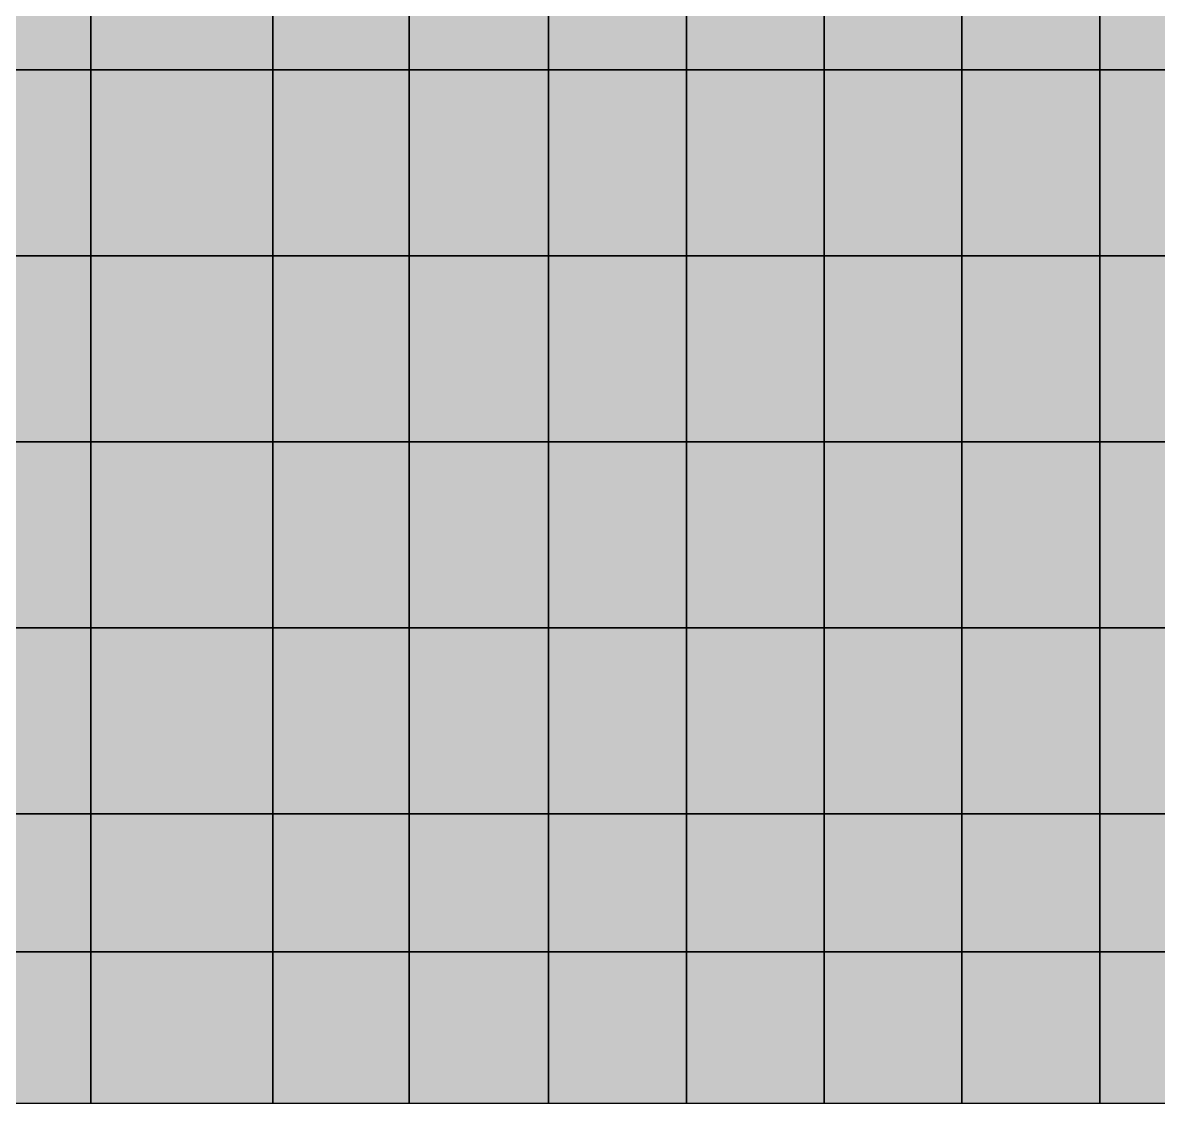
# Model space of a CAD drawing. Header units: inches. Extents: x -100 to 147, y -140 to 41.
# Drawn here: x 0.5 to 8.74, y -41.4 to -33.56 of the extents above; entities that cross this region are included whole.
import ezdxf

# ---------------------------------------------------------------- set-up
doc = ezdxf.new("R2010")
doc.units = ezdxf.units.IN
doc.header["$MEASUREMENT"] = 0
for name, color, linetype in [('Contour 1-01', 7, 'Continuous'), ('Contour 1-02', 7, 'Continuous'), ('Contour 1-03', 7, 'Continuous'), ('Contour 1-04', 7, 'Continuous'), ('Contour 1-05', 7, 'Continuous'), ('Contour 1-06', 7, 'Continuous'), ('Contour 1-07', 7, 'Continuous'), ('Contour 1-08', 7, 'Continuous'), ('Contour 1-09', 7, 'Continuous'), ('Contour 1-10', 7, 'Continuous'), ('Mesh-Ag1', 7, 'Continuous'), ('Mesh-Dc1', 7, 'Continuous'), ('Mesh-Dg1', 7, 'Continuous'), ('Mesh-Ds1', 7, 'Continuous'), ('Undeformed Mesh-Ag1', 7, 'Continuous'), ('Undeformed Mesh-Dc1', 7, 'Continuous'), ('Undeformed Mesh-Dg1', 7, 'Continuous'), ('Undeformed Mesh-Ds1', 7, 'Continuous')]:
    doc.layers.add(name, color=color, linetype=linetype)

msp = doc.modelspace()

# ---------------------------------------------------------------- linework, layer by layer
at = {"color": 7, "true_color": 0xffffff, "transparency": 33554687}
for points in [[(0, -33.9), (0.99, -33.9), (0.99, -33.1)], [(0, -33.9), (0.99, -33.1), (0, -33.1)], [(0.99, -33.9), (2.311025, -33.9), (2.311025, -33.1)], [(0.99, -33.9), (2.311025, -33.1), (0.99, -33.1)], [(2.311025, -33.9), (3.3, -33.9), (3.3, -33.1)], [(2.311025, -33.9), (3.3, -33.1), (2.311025, -33.1)], [(3.3, -33.9), (4.311025, -33.9), (4.311025, -33.1)], [(3.3, -33.9), (4.311025, -33.1), (3.3, -33.1)], [(4.311025, -33.9), (5.311025, -33.9), (5.311025, -33.1)], [(4.311025, -33.9), (5.311025, -33.1), (4.311025, -33.1)], [(5.311025, -33.9), (6.311025, -33.9), (6.311025, -33.1)], [(5.311025, -33.9), (6.311025, -33.1), (5.311025, -33.1)], [(6.311025, -33.9), (7.311025, -33.9), (7.311025, -33.1)], [(6.311025, -33.9), (7.311025, -33.1), (6.311025, -33.1)], [(7.311025, -33.9), (8.311025, -33.9), (8.311025, -33.1)], [(7.311025, -33.9), (8.311025, -33.1), (7.311025, -33.1)], [(8.311025, -33.9), (9.311025, -33.9), (9.311025, -33.1)], [(8.311025, -33.9), (9.311025, -33.1), (8.311025, -33.1)], [(0, -35.25), (0.99, -35.25), (0.99, -33.9)], [(0, -35.25), (0.99, -33.9), (0, -33.9)], [(0.99, -33.9), (0.99, -35.25), (2.311025, -35.25)], [(0.99, -33.9), (2.311025, -35.25), (2.311025, -33.9)], [(2.311025, -35.25), (3.3, -35.25), (3.3, -33.9)], [(2.311025, -35.25), (3.3, -33.9), (2.311025, -33.9)], [(3.3, -33.9), (3.3, -35.25), (4.311025, -35.25)], [(3.3, -33.9), (4.311025, -35.25), (4.311025, -33.9)], [(4.311025, -33.9), (4.311025, -35.25), (5.311025, -35.25)], [(4.311025, -33.9), (5.311025, -35.25), (5.311025, -33.9)], [(5.311025, -33.9), (5.311025, -35.25), (6.311025, -35.25)], [(5.311025, -33.9), (6.311025, -35.25), (6.311025, -33.9)], [(6.311025, -33.9), (6.311025, -35.25), (7.311025, -35.25)], [(6.311025, -33.9), (7.311025, -35.25), (7.311025, -33.9)], [(7.311025, -35.25), (8.311025, -35.25), (8.311025, -33.9)], [(7.311025, -35.25), (8.311025, -33.9), (7.311025, -33.9)], [(8.311025, -35.25), (9.311025, -35.25), (9.311025, -33.9)], [(8.311025, -35.25), (9.311025, -33.9), (8.311025, -33.9)], [(0, -36.6), (0.99, -36.6), (0.99, -35.25)], [(0, -36.6), (0.99, -35.25), (0, -35.25)], [(0.99, -35.25), (0.99, -36.6), (2.311025, -36.6)], [(0.99, -35.25), (2.311025, -36.6), (2.311025, -35.25)], [(2.311025, -36.6), (3.3, -36.6), (3.3, -35.25)], [(2.311025, -36.6), (3.3, -35.25), (2.311025, -35.25)], [(3.3, -36.6), (4.311025, -36.6), (4.311025, -35.25)], [(3.3, -36.6), (4.311025, -35.25), (3.3, -35.25)], [(4.311025, -36.6), (5.311025, -36.6), (5.311025, -35.25)], [(4.311025, -36.6), (5.311025, -35.25), (4.311025, -35.25)], [(5.311025, -35.25), (5.311025, -36.6), (6.311025, -36.6)], [(5.311025, -35.25), (6.311025, -36.6), (6.311025, -35.25)], [(6.311025, -35.25), (6.311025, -36.6), (7.311025, -36.6)], [(6.311025, -35.25), (7.311025, -36.6), (7.311025, -35.25)], [(7.311025, -36.6), (8.311025, -36.6), (8.311025, -35.25)], [(7.311025, -36.6), (8.311025, -35.25), (7.311025, -35.25)], [(8.311025, -36.6), (9.311025, -36.6), (9.311025, -35.25)], [(8.311025, -36.6), (9.311025, -35.25), (8.311025, -35.25)], [(0, -37.95), (0.99, -37.95), (0.99, -36.6)], [(0, -37.95), (0.99, -36.6), (0, -36.6)], [(0.99, -36.6), (0.99, -37.95), (2.311025, -37.95)], [(0.99, -36.6), (2.311025, -37.95), (2.311025, -36.6)], [(2.311025, -37.95), (3.3, -37.95), (3.3, -36.6)], [(2.311025, -37.95), (3.3, -36.6), (2.311025, -36.6)], [(3.3, -37.95), (4.311025, -37.95), (4.311025, -36.6)], [(3.3, -37.95), (4.311025, -36.6), (3.3, -36.6)], [(4.311025, -36.6), (4.311025, -37.95), (5.311025, -37.95)], [(4.311025, -36.6), (5.311025, -37.95), (5.311025, -36.6)], [(5.311025, -36.6), (5.311025, -37.95), (6.311025, -37.95)], [(5.311025, -36.6), (6.311025, -37.95), (6.311025, -36.6)], [(6.311025, -36.6), (6.311025, -37.95), (7.311025, -37.95)], [(6.311025, -36.6), (7.311025, -37.95), (7.311025, -36.6)], [(7.311025, -37.95), (8.311025, -37.95), (8.311025, -36.6)], [(7.311025, -37.95), (8.311025, -36.6), (7.311025, -36.6)], [(8.311025, -37.95), (9.311025, -37.95), (9.311025, -36.6)], [(8.311025, -37.95), (9.311025, -36.6), (8.311025, -36.6)], [(0.99, -37.95), (0, -37.95), (0, -39.3)], [(0.99, -37.95), (0, -39.3), (0.99, -39.3)], [(0.99, -39.3), (2.311025, -39.3), (2.311025, -37.95)], [(0.99, -39.3), (2.311025, -37.95), (0.99, -37.95)], [(3.3, -37.95), (2.311025, -37.95), (2.311025, -39.3)], [(3.3, -37.95), (2.311025, -39.3), (3.3, -39.3)], [(3.3, -39.3), (4.311025, -39.3), (4.311025, -37.95)], [(3.3, -39.3), (4.311025, -37.95), (3.3, -37.95)], [(5.311025, -37.95), (4.311025, -37.95), (4.311025, -39.3)], [(5.311025, -37.95), (4.311025, -39.3), (5.311025, -39.3)], [(5.311025, -37.95), (5.311025, -39.3), (6.311025, -39.3)], [(5.311025, -37.95), (6.311025, -39.3), (6.311025, -37.95)], [(6.311025, -37.95), (6.311025, -39.3), (7.311025, -39.3)], [(6.311025, -37.95), (7.311025, -39.3), (7.311025, -37.95)], [(8.311025, -37.95), (7.311025, -37.95), (7.311025, -39.3)], [(8.311025, -37.95), (7.311025, -39.3), (8.311025, -39.3)], [(9.311025, -37.95), (8.311025, -37.95), (8.311025, -39.3)], [(9.311025, -37.95), (8.311025, -39.3), (9.311025, -39.3)], [(0, -40.3), (0.99, -40.3), (0.99, -39.3)], [(0, -40.3), (0.99, -39.3), (0, -39.3)], [(2.311025, -39.3), (0.99, -39.3), (0.99, -40.3)], [(2.311025, -39.3), (0.99, -40.3), (2.311025, -40.3)], [(2.311025, -40.3), (3.3, -40.3), (3.3, -39.3)], [(2.311025, -40.3), (3.3, -39.3), (2.311025, -39.3)], [(4.311025, -39.3), (3.3, -39.3), (3.3, -40.3)], [(4.311025, -39.3), (3.3, -40.3), (4.311025, -40.3)], [(4.311025, -40.3), (5.311025, -40.3), (5.311025, -39.3)], [(4.311025, -40.3), (5.311025, -39.3), (4.311025, -39.3)], [(5.311025, -40.3), (6.311025, -40.3), (6.311025, -39.3)], [(5.311025, -40.3), (6.311025, -39.3), (5.311025, -39.3)], [(6.311025, -40.3), (7.311025, -40.3), (7.311025, -39.3)], [(6.311025, -40.3), (7.311025, -39.3), (6.311025, -39.3)], [(7.311025, -40.3), (8.311025, -40.3), (8.311025, -39.3)], [(7.311025, -40.3), (8.311025, -39.3), (7.311025, -39.3)], [(8.311025, -40.3), (9.311025, -40.3), (9.311025, -39.3)], [(8.311025, -40.3), (9.311025, -39.3), (8.311025, -39.3)], [(0.99, -40.3), (0, -40.3), (0, -41.4)], [(0.99, -40.3), (0, -41.4), (0.99, -41.4)], [(2.311025, -40.3), (0.99, -40.3), (0.99, -41.4)], [(2.311025, -40.3), (0.99, -41.4), (2.311025, -41.4)], [(3.3, -40.3), (2.311025, -40.3), (2.311025, -41.4)], [(3.3, -40.3), (2.311025, -41.4), (3.3, -41.4)], [(4.311025, -40.3), (3.3, -40.3), (3.3, -41.4)], [(4.311025, -40.3), (3.3, -41.4), (4.311025, -41.4)], [(5.311025, -40.3), (4.311025, -40.3), (4.311025, -41.4)], [(5.311025, -40.3), (4.311025, -41.4), (5.311025, -41.4)], [(6.311025, -40.3), (5.311025, -40.3), (5.311025, -41.4)], [(6.311025, -40.3), (5.311025, -41.4), (6.311025, -41.4)], [(7.311025, -40.3), (6.311025, -40.3), (6.311025, -41.4)], [(7.311025, -40.3), (6.311025, -41.4), (7.311025, -41.4)], [(8.311025, -40.3), (7.311025, -40.3), (7.311025, -41.4)], [(8.311025, -40.3), (7.311025, -41.4), (8.311025, -41.4)], [(9.311025, -40.3), (8.311025, -40.3), (8.311025, -41.4)], [(9.311025, -40.3), (8.311025, -41.4), (9.311025, -41.4)]]:
    msp.add_solid(points, dxfattribs=at)
at = {"layer": 'Contour 1-01', "color": 5, "true_color": 0x0000ff}
for points in [[(0, -35.25), (0.99, -35.25), (0.99, -33.9)], [(0, -35.25), (0.99, -33.9), (0, -33.9)], [(0.99, -33.9), (0.99, -35.25), (2.311025, -35.25)], [(0.99, -33.9), (2.311025, -35.25), (2.311025, -33.9)], [(0, -36.6), (0.99, -36.6), (0.99, -35.25)], [(0, -36.6), (0.99, -35.25), (0, -35.25)], [(0.99, -35.25), (0.99, -36.6), (2.311025, -36.6)], [(0.99, -35.25), (2.311025, -36.6), (2.311025, -35.25)], [(2.311025, -36.6), (3.3, -36.6), (3.3, -35.25)], [(2.311025, -36.6), (3.3, -35.25), (2.311025, -35.25)], [(3.3, -36.6), (4.311025, -36.6), (4.311025, -35.25)], [(3.3, -36.6), (4.311025, -35.25), (3.3, -35.25)], [(4.311025, -36.6), (5.311025, -36.6), (5.311025, -35.25)], [(4.311025, -36.6), (5.311025, -35.25), (4.311025, -35.25)], [(5.311025, -35.25), (5.311025, -36.6), (6.311025, -36.6)], [(5.311025, -35.25), (6.311025, -36.6), (6.311025, -35.25)], [(0, -37.95), (0.99, -37.95), (0.99, -36.6)], [(0, -37.95), (0.99, -36.6), (0, -36.6)], [(0.99, -36.6), (0.99, -37.95), (2.311025, -37.95)], [(0.99, -36.6), (2.311025, -37.95), (2.311025, -36.6)]]:
    msp.add_solid(points, dxfattribs=at)
at = {"layer": 'Contour 1-02', "color": 150, "true_color": 0x0071ff}
for points in [[(8.311025, -33.9), (9.311025, -33.9), (9.311025, -33.1)], [(8.311025, -33.9), (9.311025, -33.1), (8.311025, -33.1)], [(2.311025, -35.25), (3.3, -35.25), (3.3, -33.9)], [(2.311025, -35.25), (3.3, -33.9), (2.311025, -33.9)], [(3.3, -33.9), (3.3, -35.25), (4.311025, -35.25)], [(3.3, -33.9), (4.311025, -35.25), (4.311025, -33.9)], [(4.311025, -33.9), (4.311025, -35.25), (5.311025, -35.25)], [(4.311025, -33.9), (5.311025, -35.25), (5.311025, -33.9)], [(5.311025, -33.9), (5.311025, -35.25), (6.311025, -35.25)], [(5.311025, -33.9), (6.311025, -35.25), (6.311025, -33.9)], [(6.311025, -33.9), (6.311025, -35.25), (7.311025, -35.25)], [(6.311025, -33.9), (7.311025, -35.25), (7.311025, -33.9)], [(7.311025, -35.25), (8.311025, -35.25), (8.311025, -33.9)], [(7.311025, -35.25), (8.311025, -33.9), (7.311025, -33.9)], [(8.311025, -35.25), (9.311025, -35.25), (9.311025, -33.9)], [(8.311025, -35.25), (9.311025, -33.9), (8.311025, -33.9)], [(6.311025, -35.25), (6.311025, -36.6), (7.311025, -36.6)], [(6.311025, -35.25), (7.311025, -36.6), (7.311025, -35.25)], [(7.311025, -36.6), (8.311025, -36.6), (8.311025, -35.25)], [(7.311025, -36.6), (8.311025, -35.25), (7.311025, -35.25)], [(8.311025, -36.6), (9.311025, -36.6), (9.311025, -35.25)], [(8.311025, -36.6), (9.311025, -35.25), (8.311025, -35.25)], [(2.311025, -37.95), (3.3, -37.95), (3.3, -36.6)], [(2.311025, -37.95), (3.3, -36.6), (2.311025, -36.6)], [(3.3, -37.95), (4.311025, -37.95), (4.311025, -36.6)], [(3.3, -37.95), (4.311025, -36.6), (3.3, -36.6)], [(4.311025, -36.6), (4.311025, -37.95), (5.311025, -37.95)], [(4.311025, -36.6), (5.311025, -37.95), (5.311025, -36.6)]]:
    msp.add_solid(points, dxfattribs=at)
at = {"layer": 'Contour 1-03', "color": 4, "true_color": 0x00e2ff}
for points in [[(5.311025, -33.9), (6.311025, -33.9), (6.311025, -33.1)], [(5.311025, -33.9), (6.311025, -33.1), (5.311025, -33.1)], [(6.311025, -33.9), (7.311025, -33.9), (7.311025, -33.1)], [(6.311025, -33.9), (7.311025, -33.1), (6.311025, -33.1)], [(7.311025, -33.9), (8.311025, -33.9), (8.311025, -33.1)], [(7.311025, -33.9), (8.311025, -33.1), (7.311025, -33.1)], [(5.311025, -36.6), (5.311025, -37.95), (6.311025, -37.95)], [(5.311025, -36.6), (6.311025, -37.95), (6.311025, -36.6)], [(6.311025, -36.6), (6.311025, -37.95), (7.311025, -37.95)], [(6.311025, -36.6), (7.311025, -37.95), (7.311025, -36.6)], [(0.99, -37.95), (0, -37.95), (0, -39.3)], [(0.99, -37.95), (0, -39.3), (0.99, -39.3)]]:
    msp.add_solid(points, dxfattribs=at)
at = {"layer": 'Contour 1-04', "color": 120, "true_color": 0x00ffaa}
for points in [[(3.3, -33.9), (4.311025, -33.9), (4.311025, -33.1)], [(3.3, -33.9), (4.311025, -33.1), (3.3, -33.1)], [(4.311025, -33.9), (5.311025, -33.9), (5.311025, -33.1)], [(4.311025, -33.9), (5.311025, -33.1), (4.311025, -33.1)], [(7.311025, -37.95), (8.311025, -37.95), (8.311025, -36.6)], [(7.311025, -37.95), (8.311025, -36.6), (7.311025, -36.6)], [(8.311025, -37.95), (9.311025, -37.95), (9.311025, -36.6)], [(8.311025, -37.95), (9.311025, -36.6), (8.311025, -36.6)], [(0.99, -39.3), (2.311025, -39.3), (2.311025, -37.95)], [(0.99, -39.3), (2.311025, -37.95), (0.99, -37.95)]]:
    msp.add_solid(points, dxfattribs=at)
at = {"layer": 'Contour 1-05', "color": 100, "true_color": 0x00ff38}
for points in [[(0.99, -33.9), (2.311025, -33.9), (2.311025, -33.1)], [(0.99, -33.9), (2.311025, -33.1), (0.99, -33.1)], [(2.311025, -33.9), (3.3, -33.9), (3.3, -33.1)], [(2.311025, -33.9), (3.3, -33.1), (2.311025, -33.1)], [(3.3, -37.95), (2.311025, -37.95), (2.311025, -39.3)], [(3.3, -37.95), (2.311025, -39.3), (3.3, -39.3)], [(8.311025, -40.3), (9.311025, -40.3), (9.311025, -39.3)], [(8.311025, -40.3), (9.311025, -39.3), (8.311025, -39.3)], [(8.311025, -40.3), (7.311025, -40.3), (7.311025, -41.4)], [(8.311025, -40.3), (7.311025, -41.4), (8.311025, -41.4)], [(9.311025, -40.3), (8.311025, -40.3), (8.311025, -41.4)], [(9.311025, -40.3), (8.311025, -41.4), (9.311025, -41.4)]]:
    msp.add_solid(points, dxfattribs=at)
at = {"layer": 'Contour 1-06', "color": 80, "true_color": 0x38ff00}
for points in [[(0, -33.9), (0.99, -33.9), (0.99, -33.1)], [(0, -33.9), (0.99, -33.1), (0, -33.1)], [(3.3, -39.3), (4.311025, -39.3), (4.311025, -37.95)], [(3.3, -39.3), (4.311025, -37.95), (3.3, -37.95)], [(5.311025, -37.95), (4.311025, -37.95), (4.311025, -39.3)], [(5.311025, -37.95), (4.311025, -39.3), (5.311025, -39.3)], [(5.311025, -37.95), (5.311025, -39.3), (6.311025, -39.3)], [(5.311025, -37.95), (6.311025, -39.3), (6.311025, -37.95)], [(6.311025, -37.95), (6.311025, -39.3), (7.311025, -39.3)], [(6.311025, -37.95), (7.311025, -39.3), (7.311025, -37.95)], [(8.311025, -37.95), (7.311025, -37.95), (7.311025, -39.3)], [(8.311025, -37.95), (7.311025, -39.3), (8.311025, -39.3)], [(9.311025, -37.95), (8.311025, -37.95), (8.311025, -39.3)], [(9.311025, -37.95), (8.311025, -39.3), (9.311025, -39.3)], [(6.311025, -40.3), (7.311025, -40.3), (7.311025, -39.3)], [(6.311025, -40.3), (7.311025, -39.3), (6.311025, -39.3)], [(7.311025, -40.3), (8.311025, -40.3), (8.311025, -39.3)], [(7.311025, -40.3), (8.311025, -39.3), (7.311025, -39.3)], [(7.311025, -40.3), (6.311025, -40.3), (6.311025, -41.4)], [(7.311025, -40.3), (6.311025, -41.4), (7.311025, -41.4)]]:
    msp.add_solid(points, dxfattribs=at)
at = {"layer": 'Contour 1-07', "color": 60, "true_color": 0xa9ff00}
for points in [[(5.311025, -40.3), (6.311025, -40.3), (6.311025, -39.3)], [(5.311025, -40.3), (6.311025, -39.3), (5.311025, -39.3)], [(5.311025, -40.3), (4.311025, -40.3), (4.311025, -41.4)], [(5.311025, -40.3), (4.311025, -41.4), (5.311025, -41.4)], [(6.311025, -40.3), (5.311025, -40.3), (5.311025, -41.4)], [(6.311025, -40.3), (5.311025, -41.4), (6.311025, -41.4)]]:
    msp.add_solid(points, dxfattribs=at)
at = {"layer": 'Contour 1-08', "color": 2, "true_color": 0xffe200}
for points in [[(4.311025, -40.3), (5.311025, -40.3), (5.311025, -39.3)], [(4.311025, -40.3), (5.311025, -39.3), (4.311025, -39.3)], [(4.311025, -40.3), (3.3, -40.3), (3.3, -41.4)], [(4.311025, -40.3), (3.3, -41.4), (4.311025, -41.4)]]:
    msp.add_solid(points, dxfattribs=at)
at = {"layer": 'Contour 1-09', "color": 30, "true_color": 0xff7100}
for points in [[(4.311025, -39.3), (3.3, -39.3), (3.3, -40.3)], [(4.311025, -39.3), (3.3, -40.3), (4.311025, -40.3)], [(3.3, -40.3), (2.311025, -40.3), (2.311025, -41.4)], [(3.3, -40.3), (2.311025, -41.4), (3.3, -41.4)]]:
    msp.add_solid(points, dxfattribs=at)
at = {"layer": 'Contour 1-10', "color": 1, "true_color": 0xff0000}
for points in [[(0, -40.3), (0.99, -40.3), (0.99, -39.3)], [(0, -40.3), (0.99, -39.3), (0, -39.3)], [(2.311025, -39.3), (0.99, -39.3), (0.99, -40.3)], [(2.311025, -39.3), (0.99, -40.3), (2.311025, -40.3)], [(2.311025, -40.3), (3.3, -40.3), (3.3, -39.3)], [(2.311025, -40.3), (3.3, -39.3), (2.311025, -39.3)], [(0.99, -40.3), (0, -40.3), (0, -41.4)], [(0.99, -40.3), (0, -41.4), (0.99, -41.4)], [(2.311025, -40.3), (0.99, -40.3), (0.99, -41.4)], [(2.311025, -40.3), (0.99, -41.4), (2.311025, -41.4)]]:
    msp.add_solid(points, dxfattribs=at)
at = {"layer": 'Mesh-Ag1', "color": 18, "true_color": 0x000000, "transparency": 33554559}
for p, q in [((0.99, -33.9), (0.99, -33.1)), ((0.99, -33.1), (0.99, -33.9)), ((2.311025, -33.9), (2.311025, -33.1)), ((2.311025, -33.1), (2.311025, -33.9)), ((3.3, -33.9), (3.3, -33.1)), ((3.3, -33.1), (3.3, -33.9)), ((4.311025, -33.9), (4.311025, -33.1)), ((4.311025, -33.1), (4.311025, -33.9)), ((5.311025, -33.9), (5.311025, -33.1)), ((5.311025, -33.1), (5.311025, -33.9)), ((6.311025, -33.9), (6.311025, -33.1)), ((6.311025, -33.1), (6.311025, -33.9)), ((7.311025, -33.9), (7.311025, -33.1)), ((7.311025, -33.1), (7.311025, -33.9)), ((8.311025, -33.9), (8.311025, -33.1)), ((8.311025, -33.1), (8.311025, -33.9)), ((0, -33.9), (0.99, -33.9)), ((0.99, -33.9), (2.311025, -33.9)), ((2.311025, -33.9), (3.3, -33.9)), ((3.3, -33.9), (4.311025, -33.9)), ((4.311025, -33.9), (5.311025, -33.9)), ((5.311025, -33.9), (6.311025, -33.9)), ((6.311025, -33.9), (7.311025, -33.9)), ((7.311025, -33.9), (8.311025, -33.9)), ((8.311025, -33.9), (9.311025, -33.9))]:
    msp.add_line(p, q, dxfattribs=at)
at = {"layer": 'Mesh-Dc1', "color": 18, "true_color": 0x000000, "transparency": 33554559}
for p, q in [((0.99, -33.9), (0, -33.9)), ((0.99, -35.25), (0.99, -33.9)), ((0.99, -33.9), (0.99, -35.25)), ((2.311025, -33.9), (0.99, -33.9)), ((2.311025, -35.25), (2.311025, -33.9)), ((3.3, -33.9), (2.311025, -33.9)), ((2.311025, -33.9), (2.311025, -35.25)), ((3.3, -35.25), (3.3, -33.9)), ((3.3, -33.9), (3.3, -35.25)), ((4.311025, -33.9), (3.3, -33.9)), ((4.311025, -35.25), (4.311025, -33.9)), ((4.311025, -33.9), (4.311025, -35.25)), ((5.311025, -33.9), (4.311025, -33.9)), ((5.311025, -35.25), (5.311025, -33.9)), ((5.311025, -33.9), (5.311025, -35.25)), ((6.311025, -33.9), (5.311025, -33.9)), ((6.311025, -35.25), (6.311025, -33.9)), ((6.311025, -33.9), (6.311025, -35.25)), ((7.311025, -33.9), (6.311025, -33.9)), ((7.311025, -35.25), (7.311025, -33.9)), ((8.311025, -33.9), (7.311025, -33.9)), ((7.311025, -33.9), (7.311025, -35.25)), ((8.311025, -35.25), (8.311025, -33.9)), ((9.311025, -33.9), (8.311025, -33.9)), ((8.311025, -33.9), (8.311025, -35.25)), ((0.99, -35.25), (0, -35.25)), ((0, -35.25), (0.99, -35.25)), ((0.99, -36.6), (0.99, -35.25)), ((0.99, -35.25), (0.99, -36.6)), ((2.311025, -35.25), (0.99, -35.25)), ((0.99, -35.25), (2.311025, -35.25)), ((2.311025, -36.6), (2.311025, -35.25)), ((3.3, -35.25), (2.311025, -35.25)), ((2.311025, -35.25), (2.311025, -36.6)), ((2.311025, -35.25), (3.3, -35.25)), ((3.3, -36.6), (3.3, -35.25)), ((4.311025, -35.25), (3.3, -35.25)), ((3.3, -35.25), (3.3, -36.6)), ((3.3, -35.25), (4.311025, -35.25)), ((4.311025, -36.6), (4.311025, -35.25)), ((5.311025, -35.25), (4.311025, -35.25)), ((4.311025, -35.25), (4.311025, -36.6)), ((4.311025, -35.25), (5.311025, -35.25)), ((5.311025, -36.6), (5.311025, -35.25)), ((5.311025, -35.25), (5.311025, -36.6)), ((6.311025, -35.25), (5.311025, -35.25)), ((5.311025, -35.25), (6.311025, -35.25)), ((6.311025, -36.6), (6.311025, -35.25)), ((6.311025, -35.25), (6.311025, -36.6)), ((7.311025, -35.25), (6.311025, -35.25)), ((6.311025, -35.25), (7.311025, -35.25)), ((7.311025, -36.6), (7.311025, -35.25)), ((7.311025, -35.25), (8.311025, -35.25)), ((8.311025, -35.25), (7.311025, -35.25)), ((7.311025, -35.25), (7.311025, -36.6)), ((8.311025, -36.6), (8.311025, -35.25)), ((9.311025, -35.25), (8.311025, -35.25)), ((8.311025, -35.25), (8.311025, -36.6)), ((8.311025, -35.25), (9.311025, -35.25)), ((0.99, -36.6), (0, -36.6)), ((0, -36.6), (0.99, -36.6)), ((0.99, -37.95), (0.99, -36.6)), ((0.99, -36.6), (0.99, -37.95)), ((2.311025, -36.6), (0.99, -36.6)), ((0.99, -36.6), (2.311025, -36.6)), ((2.311025, -37.95), (2.311025, -36.6)), ((3.3, -36.6), (2.311025, -36.6)), ((2.311025, -36.6), (2.311025, -37.95)), ((2.311025, -36.6), (3.3, -36.6)), ((3.3, -37.95), (3.3, -36.6)), ((3.3, -36.6), (4.311025, -36.6)), ((4.311025, -36.6), (3.3, -36.6)), ((3.3, -36.6), (3.3, -37.95)), ((4.311025, -37.95), (4.311025, -36.6)), ((4.311025, -36.6), (4.311025, -37.95)), ((5.311025, -36.6), (4.311025, -36.6)), ((4.311025, -36.6), (5.311025, -36.6)), ((5.311025, -37.95), (5.311025, -36.6)), ((5.311025, -36.6), (5.311025, -37.95)), ((6.311025, -36.6), (5.311025, -36.6)), ((5.311025, -36.6), (6.311025, -36.6)), ((6.311025, -37.95), (6.311025, -36.6)), ((6.311025, -36.6), (6.311025, -37.95)), ((7.311025, -36.6), (6.311025, -36.6)), ((6.311025, -36.6), (7.311025, -36.6)), ((7.311025, -37.95), (7.311025, -36.6)), ((8.311025, -36.6), (7.311025, -36.6)), ((7.311025, -36.6), (7.311025, -37.95)), ((7.311025, -36.6), (8.311025, -36.6)), ((8.311025, -37.95), (8.311025, -36.6)), ((9.311025, -36.6), (8.311025, -36.6)), ((8.311025, -36.6), (8.311025, -37.95)), ((8.311025, -36.6), (9.311025, -36.6)), ((0.99, -37.95), (0, -37.95)), ((0, -37.95), (0.99, -37.95)), ((0.99, -39.3), (0.99, -37.95)), ((2.311025, -37.95), (0.99, -37.95)), ((0.99, -37.95), (0.99, -39.3)), ((0.99, -37.95), (2.311025, -37.95)), ((2.311025, -39.3), (2.311025, -37.95)), ((3.3, -37.95), (2.311025, -37.95)), ((2.311025, -37.95), (2.311025, -39.3)), ((2.311025, -37.95), (3.3, -37.95)), ((3.3, -39.3), (3.3, -37.95)), ((4.311025, -37.95), (3.3, -37.95)), ((3.3, -37.95), (3.3, -39.3)), ((3.3, -37.95), (4.311025, -37.95)), ((4.311025, -39.3), (4.311025, -37.95)), ((5.311025, -37.95), (4.311025, -37.95)), ((4.311025, -37.95), (4.311025, -39.3)), ((4.311025, -37.95), (5.311025, -37.95)), ((5.311025, -39.3), (5.311025, -37.95)), ((5.311025, -37.95), (5.311025, -39.3)), ((6.311025, -37.95), (5.311025, -37.95)), ((5.311025, -37.95), (6.311025, -37.95)), ((6.311025, -39.3), (6.311025, -37.95)), ((6.311025, -37.95), (6.311025, -39.3)), ((7.311025, -37.95), (6.311025, -37.95)), ((6.311025, -37.95), (7.311025, -37.95)), ((7.311025, -39.3), (7.311025, -37.95)), ((8.311025, -37.95), (7.311025, -37.95)), ((7.311025, -37.95), (7.311025, -39.3)), ((7.311025, -37.95), (8.311025, -37.95)), ((8.311025, -39.3), (8.311025, -37.95)), ((9.311025, -37.95), (8.311025, -37.95)), ((8.311025, -37.95), (8.311025, -39.3)), ((8.311025, -37.95), (9.311025, -37.95)), ((0, -39.3), (0.99, -39.3)), ((0.99, -39.3), (2.311025, -39.3)), ((2.311025, -39.3), (3.3, -39.3)), ((3.3, -39.3), (4.311025, -39.3)), ((4.311025, -39.3), (5.311025, -39.3)), ((5.311025, -39.3), (6.311025, -39.3)), ((6.311025, -39.3), (7.311025, -39.3)), ((7.311025, -39.3), (8.311025, -39.3)), ((8.311025, -39.3), (9.311025, -39.3))]:
    msp.add_line(p, q, dxfattribs=at)
at = {"layer": 'Mesh-Dg1', "color": 18, "true_color": 0x000000, "transparency": 33554559}
for p, q in [((0.99, -40.3), (0, -40.3)), ((0.99, -41.4), (0.99, -40.3)), ((2.311025, -40.3), (0.99, -40.3)), ((0.99, -40.3), (0.99, -41.4)), ((2.311025, -41.4), (2.311025, -40.3)), ((3.3, -40.3), (2.311025, -40.3)), ((2.311025, -40.3), (2.311025, -41.4)), ((3.3, -41.4), (3.3, -40.3)), ((4.311025, -40.3), (3.3, -40.3)), ((3.3, -40.3), (3.3, -41.4)), ((4.311025, -41.4), (4.311025, -40.3)), ((5.311025, -40.3), (4.311025, -40.3)), ((4.311025, -40.3), (4.311025, -41.4)), ((5.311025, -41.4), (5.311025, -40.3)), ((6.311025, -40.3), (5.311025, -40.3)), ((5.311025, -40.3), (5.311025, -41.4)), ((6.311025, -41.4), (6.311025, -40.3)), ((7.311025, -40.3), (6.311025, -40.3)), ((6.311025, -40.3), (6.311025, -41.4)), ((7.311025, -41.4), (7.311025, -40.3)), ((8.311025, -40.3), (7.311025, -40.3)), ((7.311025, -40.3), (7.311025, -41.4)), ((8.311025, -41.4), (8.311025, -40.3)), ((9.311025, -40.3), (8.311025, -40.3)), ((8.311025, -40.3), (8.311025, -41.4)), ((0, -41.4), (0.99, -41.4)), ((0.99, -41.4), (2.311025, -41.4)), ((2.311025, -41.4), (3.3, -41.4)), ((3.3, -41.4), (4.311025, -41.4)), ((4.311025, -41.4), (5.311025, -41.4)), ((5.311025, -41.4), (6.311025, -41.4)), ((6.311025, -41.4), (7.311025, -41.4)), ((7.311025, -41.4), (8.311025, -41.4)), ((8.311025, -41.4), (9.311025, -41.4))]:
    msp.add_line(p, q, dxfattribs=at)
at = {"layer": 'Mesh-Ds1', "color": 18, "true_color": 0x000000, "transparency": 33554559}
for p, q in [((0.99, -39.3), (0, -39.3)), ((0.99, -40.3), (0.99, -39.3)), ((2.311025, -39.3), (0.99, -39.3)), ((0.99, -39.3), (0.99, -40.3)), ((2.311025, -40.3), (2.311025, -39.3)), ((3.3, -39.3), (2.311025, -39.3)), ((2.311025, -39.3), (2.311025, -40.3)), ((3.3, -40.3), (3.3, -39.3)), ((4.311025, -39.3), (3.3, -39.3)), ((3.3, -39.3), (3.3, -40.3)), ((4.311025, -40.3), (4.311025, -39.3)), ((5.311025, -39.3), (4.311025, -39.3)), ((4.311025, -39.3), (4.311025, -40.3)), ((5.311025, -40.3), (5.311025, -39.3)), ((6.311025, -39.3), (5.311025, -39.3)), ((5.311025, -39.3), (5.311025, -40.3)), ((6.311025, -40.3), (6.311025, -39.3)), ((7.311025, -39.3), (6.311025, -39.3)), ((6.311025, -39.3), (6.311025, -40.3)), ((7.311025, -40.3), (7.311025, -39.3)), ((8.311025, -39.3), (7.311025, -39.3)), ((7.311025, -39.3), (7.311025, -40.3)), ((8.311025, -40.3), (8.311025, -39.3)), ((9.311025, -39.3), (8.311025, -39.3)), ((8.311025, -39.3), (8.311025, -40.3)), ((0, -40.3), (0.99, -40.3)), ((0.99, -40.3), (2.311025, -40.3)), ((2.311025, -40.3), (3.3, -40.3)), ((3.3, -40.3), (4.311025, -40.3)), ((4.311025, -40.3), (5.311025, -40.3)), ((5.311025, -40.3), (6.311025, -40.3)), ((6.311025, -40.3), (7.311025, -40.3)), ((7.311025, -40.3), (8.311025, -40.3)), ((8.311025, -40.3), (9.311025, -40.3))]:
    msp.add_line(p, q, dxfattribs=at)
at = {"layer": 'Undeformed Mesh-Ag1', "color": 8, "true_color": 0x808080, "transparency": 33554687}
for p, q in [((0.99, -33.9), (0.99, -33.1)), ((0.99, -33.1), (0.99, -33.9)), ((2.311025, -33.9), (2.311025, -33.1)), ((2.311025, -33.1), (2.311025, -33.9)), ((3.3, -33.9), (3.3, -33.1)), ((3.3, -33.1), (3.3, -33.9)), ((4.311025, -33.9), (4.311025, -33.1)), ((4.311025, -33.1), (4.311025, -33.9)), ((5.311025, -33.9), (5.311025, -33.1)), ((5.311025, -33.1), (5.311025, -33.9)), ((6.311025, -33.9), (6.311025, -33.1)), ((6.311025, -33.1), (6.311025, -33.9)), ((7.311025, -33.9), (7.311025, -33.1)), ((7.311025, -33.1), (7.311025, -33.9)), ((8.311025, -33.9), (8.311025, -33.1)), ((8.311025, -33.1), (8.311025, -33.9)), ((0, -33.9), (0.99, -33.9)), ((0.99, -33.9), (2.311025, -33.9)), ((2.311025, -33.9), (3.3, -33.9)), ((3.3, -33.9), (4.311025, -33.9)), ((4.311025, -33.9), (5.311025, -33.9)), ((5.311025, -33.9), (6.311025, -33.9)), ((6.311025, -33.9), (7.311025, -33.9)), ((7.311025, -33.9), (8.311025, -33.9)), ((8.311025, -33.9), (9.311025, -33.9))]:
    msp.add_line(p, q, dxfattribs=at)
at = {"layer": 'Undeformed Mesh-Dc1', "color": 8, "true_color": 0x808080, "transparency": 33554687}
for p, q in [((0.99, -33.9), (0, -33.9)), ((0.99, -35.25), (0.99, -33.9)), ((0.99, -33.9), (0.99, -35.25)), ((2.311025, -33.9), (0.99, -33.9)), ((2.311025, -35.25), (2.311025, -33.9)), ((3.3, -33.9), (2.311025, -33.9)), ((2.311025, -33.9), (2.311025, -35.25)), ((3.3, -35.25), (3.3, -33.9)), ((3.3, -33.9), (3.3, -35.25)), ((4.311025, -33.9), (3.3, -33.9)), ((4.311025, -35.25), (4.311025, -33.9)), ((4.311025, -33.9), (4.311025, -35.25)), ((5.311025, -33.9), (4.311025, -33.9)), ((5.311025, -35.25), (5.311025, -33.9)), ((5.311025, -33.9), (5.311025, -35.25)), ((6.311025, -33.9), (5.311025, -33.9)), ((6.311025, -35.25), (6.311025, -33.9)), ((6.311025, -33.9), (6.311025, -35.25)), ((7.311025, -33.9), (6.311025, -33.9)), ((7.311025, -35.25), (7.311025, -33.9)), ((8.311025, -33.9), (7.311025, -33.9)), ((7.311025, -33.9), (7.311025, -35.25)), ((8.311025, -35.25), (8.311025, -33.9)), ((9.311025, -33.9), (8.311025, -33.9)), ((8.311025, -33.9), (8.311025, -35.25)), ((0.99, -35.25), (0, -35.25)), ((0, -35.25), (0.99, -35.25)), ((0.99, -36.6), (0.99, -35.25)), ((0.99, -35.25), (0.99, -36.6)), ((2.311025, -35.25), (0.99, -35.25)), ((0.99, -35.25), (2.311025, -35.25)), ((2.311025, -36.6), (2.311025, -35.25)), ((3.3, -35.25), (2.311025, -35.25)), ((2.311025, -35.25), (2.311025, -36.6)), ((2.311025, -35.25), (3.3, -35.25)), ((3.3, -36.6), (3.3, -35.25)), ((4.311025, -35.25), (3.3, -35.25)), ((3.3, -35.25), (3.3, -36.6)), ((3.3, -35.25), (4.311025, -35.25)), ((4.311025, -36.6), (4.311025, -35.25)), ((5.311025, -35.25), (4.311025, -35.25)), ((4.311025, -35.25), (4.311025, -36.6)), ((4.311025, -35.25), (5.311025, -35.25)), ((5.311025, -36.6), (5.311025, -35.25)), ((5.311025, -35.25), (5.311025, -36.6)), ((6.311025, -35.25), (5.311025, -35.25)), ((5.311025, -35.25), (6.311025, -35.25)), ((6.311025, -36.6), (6.311025, -35.25)), ((6.311025, -35.25), (6.311025, -36.6)), ((7.311025, -35.25), (6.311025, -35.25)), ((6.311025, -35.25), (7.311025, -35.25)), ((7.311025, -36.6), (7.311025, -35.25)), ((7.311025, -35.25), (8.311025, -35.25)), ((8.311025, -35.25), (7.311025, -35.25)), ((7.311025, -35.25), (7.311025, -36.6)), ((8.311025, -36.6), (8.311025, -35.25)), ((9.311025, -35.25), (8.311025, -35.25)), ((8.311025, -35.25), (8.311025, -36.6)), ((8.311025, -35.25), (9.311025, -35.25)), ((0.99, -36.6), (0, -36.6)), ((0, -36.6), (0.99, -36.6)), ((0.99, -37.95), (0.99, -36.6)), ((0.99, -36.6), (0.99, -37.95)), ((2.311025, -36.6), (0.99, -36.6)), ((0.99, -36.6), (2.311025, -36.6)), ((2.311025, -37.95), (2.311025, -36.6)), ((3.3, -36.6), (2.311025, -36.6)), ((2.311025, -36.6), (2.311025, -37.95)), ((2.311025, -36.6), (3.3, -36.6)), ((3.3, -37.95), (3.3, -36.6)), ((3.3, -36.6), (4.311025, -36.6)), ((4.311025, -36.6), (3.3, -36.6)), ((3.3, -36.6), (3.3, -37.95)), ((4.311025, -37.95), (4.311025, -36.6)), ((4.311025, -36.6), (4.311025, -37.95)), ((5.311025, -36.6), (4.311025, -36.6)), ((4.311025, -36.6), (5.311025, -36.6)), ((5.311025, -37.95), (5.311025, -36.6)), ((5.311025, -36.6), (5.311025, -37.95)), ((6.311025, -36.6), (5.311025, -36.6)), ((5.311025, -36.6), (6.311025, -36.6)), ((6.311025, -37.95), (6.311025, -36.6)), ((6.311025, -36.6), (6.311025, -37.95)), ((7.311025, -36.6), (6.311025, -36.6)), ((6.311025, -36.6), (7.311025, -36.6)), ((7.311025, -37.95), (7.311025, -36.6)), ((8.311025, -36.6), (7.311025, -36.6)), ((7.311025, -36.6), (7.311025, -37.95)), ((7.311025, -36.6), (8.311025, -36.6)), ((8.311025, -37.95), (8.311025, -36.6)), ((9.311025, -36.6), (8.311025, -36.6)), ((8.311025, -36.6), (8.311025, -37.95)), ((8.311025, -36.6), (9.311025, -36.6)), ((0.99, -37.95), (0, -37.95)), ((0, -37.95), (0.99, -37.95)), ((0.99, -39.3), (0.99, -37.95)), ((2.311025, -37.95), (0.99, -37.95)), ((0.99, -37.95), (0.99, -39.3)), ((0.99, -37.95), (2.311025, -37.95)), ((2.311025, -39.3), (2.311025, -37.95)), ((3.3, -37.95), (2.311025, -37.95)), ((2.311025, -37.95), (2.311025, -39.3)), ((2.311025, -37.95), (3.3, -37.95)), ((3.3, -39.3), (3.3, -37.95)), ((4.311025, -37.95), (3.3, -37.95)), ((3.3, -37.95), (3.3, -39.3)), ((3.3, -37.95), (4.311025, -37.95)), ((4.311025, -39.3), (4.311025, -37.95)), ((5.311025, -37.95), (4.311025, -37.95)), ((4.311025, -37.95), (4.311025, -39.3)), ((4.311025, -37.95), (5.311025, -37.95)), ((5.311025, -39.3), (5.311025, -37.95)), ((5.311025, -37.95), (5.311025, -39.3)), ((6.311025, -37.95), (5.311025, -37.95)), ((5.311025, -37.95), (6.311025, -37.95)), ((6.311025, -39.3), (6.311025, -37.95)), ((6.311025, -37.95), (6.311025, -39.3)), ((7.311025, -37.95), (6.311025, -37.95)), ((6.311025, -37.95), (7.311025, -37.95)), ((7.311025, -39.3), (7.311025, -37.95)), ((8.311025, -37.95), (7.311025, -37.95)), ((7.311025, -37.95), (7.311025, -39.3)), ((7.311025, -37.95), (8.311025, -37.95)), ((8.311025, -39.3), (8.311025, -37.95)), ((9.311025, -37.95), (8.311025, -37.95)), ((8.311025, -37.95), (8.311025, -39.3)), ((8.311025, -37.95), (9.311025, -37.95)), ((0, -39.3), (0.99, -39.3)), ((0.99, -39.3), (2.311025, -39.3)), ((2.311025, -39.3), (3.3, -39.3)), ((3.3, -39.3), (4.311025, -39.3)), ((4.311025, -39.3), (5.311025, -39.3)), ((5.311025, -39.3), (6.311025, -39.3)), ((6.311025, -39.3), (7.311025, -39.3)), ((7.311025, -39.3), (8.311025, -39.3)), ((8.311025, -39.3), (9.311025, -39.3))]:
    msp.add_line(p, q, dxfattribs=at)
at = {"layer": 'Undeformed Mesh-Dg1', "color": 8, "true_color": 0x808080, "transparency": 33554687}
for p, q in [((0.99, -40.3), (0, -40.3)), ((0.99, -41.4), (0.99, -40.3)), ((2.311025, -40.3), (0.99, -40.3)), ((0.99, -40.3), (0.99, -41.4)), ((2.311025, -41.4), (2.311025, -40.3)), ((3.3, -40.3), (2.311025, -40.3)), ((2.311025, -40.3), (2.311025, -41.4)), ((3.3, -41.4), (3.3, -40.3)), ((4.311025, -40.3), (3.3, -40.3)), ((3.3, -40.3), (3.3, -41.4)), ((4.311025, -41.4), (4.311025, -40.3)), ((5.311025, -40.3), (4.311025, -40.3)), ((4.311025, -40.3), (4.311025, -41.4)), ((5.311025, -41.4), (5.311025, -40.3)), ((6.311025, -40.3), (5.311025, -40.3)), ((5.311025, -40.3), (5.311025, -41.4)), ((6.311025, -41.4), (6.311025, -40.3)), ((7.311025, -40.3), (6.311025, -40.3)), ((6.311025, -40.3), (6.311025, -41.4)), ((7.311025, -41.4), (7.311025, -40.3)), ((8.311025, -40.3), (7.311025, -40.3)), ((7.311025, -40.3), (7.311025, -41.4)), ((8.311025, -41.4), (8.311025, -40.3)), ((9.311025, -40.3), (8.311025, -40.3)), ((8.311025, -40.3), (8.311025, -41.4)), ((0, -41.4), (0.99, -41.4)), ((0.99, -41.4), (2.311025, -41.4)), ((2.311025, -41.4), (3.3, -41.4)), ((3.3, -41.4), (4.311025, -41.4)), ((4.311025, -41.4), (5.311025, -41.4)), ((5.311025, -41.4), (6.311025, -41.4)), ((6.311025, -41.4), (7.311025, -41.4)), ((7.311025, -41.4), (8.311025, -41.4)), ((8.311025, -41.4), (9.311025, -41.4))]:
    msp.add_line(p, q, dxfattribs=at)
at = {"layer": 'Undeformed Mesh-Ds1', "color": 8, "true_color": 0x808080, "transparency": 33554687}
for p, q in [((0.99, -39.3), (0, -39.3)), ((0.99, -40.3), (0.99, -39.3)), ((2.311025, -39.3), (0.99, -39.3)), ((0.99, -39.3), (0.99, -40.3)), ((2.311025, -40.3), (2.311025, -39.3)), ((3.3, -39.3), (2.311025, -39.3)), ((2.311025, -39.3), (2.311025, -40.3)), ((3.3, -40.3), (3.3, -39.3)), ((4.311025, -39.3), (3.3, -39.3)), ((3.3, -39.3), (3.3, -40.3)), ((4.311025, -40.3), (4.311025, -39.3)), ((5.311025, -39.3), (4.311025, -39.3)), ((4.311025, -39.3), (4.311025, -40.3)), ((5.311025, -40.3), (5.311025, -39.3)), ((6.311025, -39.3), (5.311025, -39.3)), ((5.311025, -39.3), (5.311025, -40.3)), ((6.311025, -40.3), (6.311025, -39.3)), ((7.311025, -39.3), (6.311025, -39.3)), ((6.311025, -39.3), (6.311025, -40.3)), ((7.311025, -40.3), (7.311025, -39.3)), ((8.311025, -39.3), (7.311025, -39.3)), ((7.311025, -39.3), (7.311025, -40.3)), ((8.311025, -40.3), (8.311025, -39.3)), ((9.311025, -39.3), (8.311025, -39.3)), ((8.311025, -39.3), (8.311025, -40.3)), ((0, -40.3), (0.99, -40.3)), ((0.99, -40.3), (2.311025, -40.3)), ((2.311025, -40.3), (3.3, -40.3)), ((3.3, -40.3), (4.311025, -40.3)), ((4.311025, -40.3), (5.311025, -40.3)), ((5.311025, -40.3), (6.311025, -40.3)), ((6.311025, -40.3), (7.311025, -40.3)), ((7.311025, -40.3), (8.311025, -40.3)), ((8.311025, -40.3), (9.311025, -40.3))]:
    msp.add_line(p, q, dxfattribs=at)

doc.saveas('drawing.dxf')
